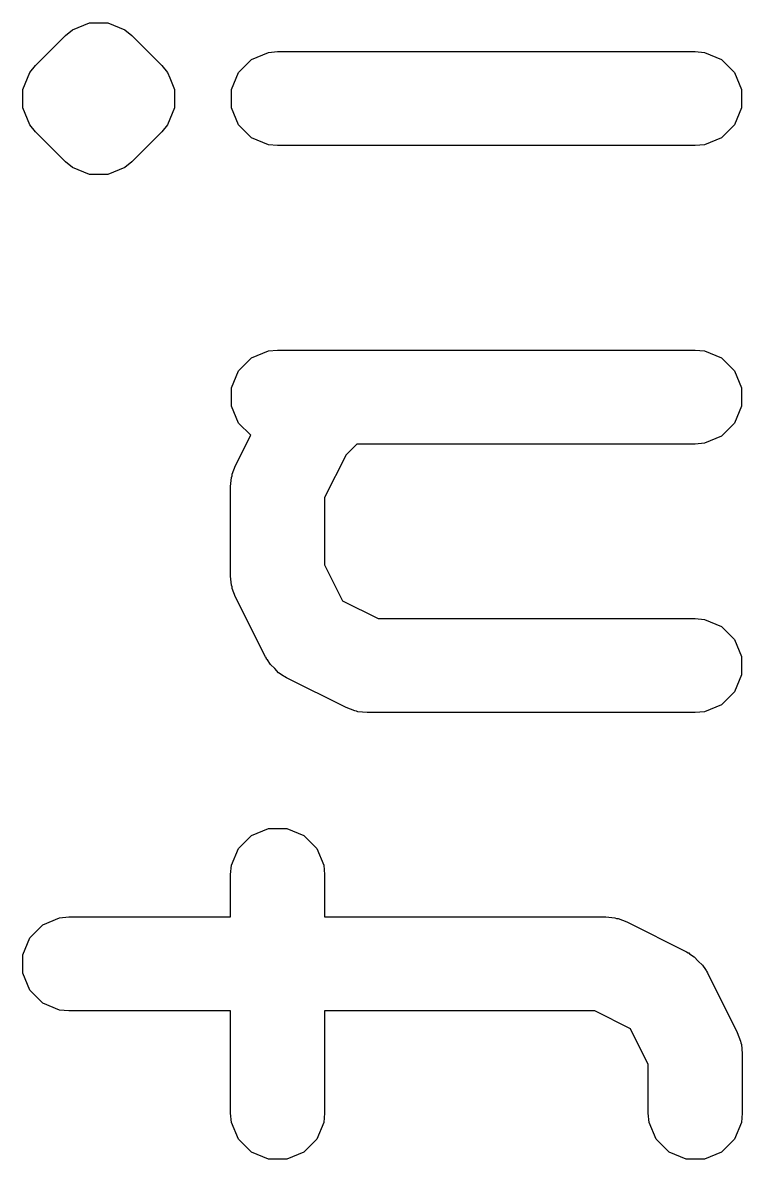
# Model space of a CAD drawing. Extents: x -2.56 to 2.01, y 0.39 to 3.96.
# Drawn here: x -1.8736 to -1.8284, y 3.2982 to 3.3696 of the extents above; entities that cross this region are included whole.
import ezdxf

# ---------------------------------------------------------------- set-up
doc = ezdxf.new("R2010")
doc.units = 0
doc.header["$MEASUREMENT"] = 0
doc.layers.add('BLACK', color=7, linetype='CONTINUOUS')

msp = doc.modelspace()

# ---------------------------------------------------------------- linework, layer by layer
at = {"layer": 'BLACK', "linetype": 'CONTINUOUS'}
for p, q in [((-1.87089, 3.368755), (-1.870442, 3.369122)), ((-1.870442, 3.369122), (-1.869378, 3.369563)), ((-1.869378, 3.369563), (-1.868226, 3.369563)), ((-1.868226, 3.369563), (-1.867161, 3.369122)), ((-1.867161, 3.369122), (-1.866714, 3.368755)), ((-1.872764, 3.36688), (-1.87089, 3.368755)), ((-1.866714, 3.368755), (-1.864839, 3.36688)), ((-1.859194, 3.367247), (-1.858129, 3.367688)), ((-1.858129, 3.367688), (-1.857553, 3.367745)), ((-1.857553, 3.367745), (-1.831306, 3.367745)), ((-1.831306, 3.367745), (-1.83073, 3.367688)), ((-1.83073, 3.367688), (-1.829666, 3.367247)), ((-1.860008, 3.366432), (-1.859194, 3.367247)), ((-1.829666, 3.367247), (-1.828851, 3.366432)), ((-1.873572, 3.365368), (-1.873132, 3.366432)), ((-1.873132, 3.366432), (-1.872764, 3.36688)), ((-1.864839, 3.36688), (-1.864472, 3.366432)), ((-1.864472, 3.366432), (-1.86433, 3.366091)), ((-1.860449, 3.365368), (-1.860008, 3.366432)), ((-1.828851, 3.366432), (-1.82841, 3.365368)), ((-1.86433, 3.366091), (-1.864031, 3.365368)), ((-1.873572, 3.364216), (-1.873572, 3.365368)), ((-1.864031, 3.365368), (-1.864031, 3.364216)), ((-1.860449, 3.364216), (-1.860449, 3.365368)), ((-1.82841, 3.365368), (-1.82841, 3.364216)), ((-1.873132, 3.363151), (-1.873572, 3.364216)), ((-1.864031, 3.364216), (-1.864472, 3.363151)), ((-1.860008, 3.363151), (-1.860449, 3.364216)), ((-1.82841, 3.364216), (-1.828851, 3.363151)), ((-1.872764, 3.362704), (-1.873132, 3.363151)), ((-1.87089, 3.360829), (-1.872764, 3.362704)), ((-1.864839, 3.362704), (-1.866714, 3.360829)), ((-1.864472, 3.363151), (-1.864839, 3.362704)), ((-1.859194, 3.362337), (-1.860008, 3.363151)), ((-1.828851, 3.363151), (-1.829666, 3.362337)), ((-1.858129, 3.361896), (-1.859194, 3.362337)), ((-1.829666, 3.362337), (-1.83073, 3.361896)), ((-1.857553, 3.361839), (-1.858129, 3.361896)), ((-1.831306, 3.361839), (-1.857553, 3.361839)), ((-1.83073, 3.361896), (-1.831306, 3.361839)), ((-1.870442, 3.360462), (-1.87089, 3.360829)), ((-1.866714, 3.360829), (-1.867161, 3.360462)), ((-1.869378, 3.360021), (-1.870442, 3.360462)), ((-1.868226, 3.360021), (-1.869378, 3.360021)), ((-1.869378, 3.360021), (-1.869378, 3.360021)), ((-1.867161, 3.360462), (-1.868226, 3.360021)), ((-1.860008, 3.347685), (-1.859194, 3.348499)), ((-1.859194, 3.348499), (-1.858129, 3.34894)), ((-1.858129, 3.34894), (-1.857553, 3.348997)), ((-1.857553, 3.348997), (-1.831306, 3.348997)), ((-1.831306, 3.348997), (-1.83073, 3.34894)), ((-1.83073, 3.34894), (-1.829666, 3.348499)), ((-1.829666, 3.348499), (-1.828851, 3.347685)), ((-1.860449, 3.34662), (-1.860008, 3.347685)), ((-1.828851, 3.347685), (-1.82841, 3.34662)), ((-1.860449, 3.345468), (-1.860449, 3.34662)), ((-1.82841, 3.34662), (-1.82841, 3.345468)), ((-1.860008, 3.344404), (-1.860449, 3.345468)), ((-1.82841, 3.345468), (-1.828851, 3.344404)), ((-1.859244, 3.34364), (-1.860008, 3.344404)), ((-1.828851, 3.344404), (-1.829666, 3.343589)), ((-1.860194, 3.34174), (-1.859244, 3.34364)), ((-1.829666, 3.343589), (-1.83073, 3.343148)), ((-1.85258, 3.343091), (-1.853252, 3.34242)), ((-1.831306, 3.343091), (-1.85258, 3.343091)), ((-1.83073, 3.343148), (-1.831306, 3.343091)), ((-1.853252, 3.34242), (-1.8546, 3.339723)), ((-1.860401, 3.3412), (-1.860194, 3.34174)), ((-1.860506, 3.34042), (-1.860449, 3.340996)), ((-1.860449, 3.340996), (-1.860409, 3.341094)), ((-1.860409, 3.341094), (-1.860401, 3.3412)), ((-1.860506, 3.334796), (-1.860506, 3.34042)), ((-1.8546, 3.339723), (-1.8546, 3.335493)), ((-1.860449, 3.33422), (-1.860506, 3.334796)), ((-1.8546, 3.335493), (-1.853477, 3.333247)), ((-1.860409, 3.334122), (-1.860449, 3.33422)), ((-1.860401, 3.334016), (-1.860409, 3.334122)), ((-1.860194, 3.333475), (-1.860401, 3.334016)), ((-1.858319, 3.329726), (-1.860194, 3.333475)), ((-1.853477, 3.333247), (-1.851232, 3.332124)), ((-1.851232, 3.332124), (-1.831306, 3.332124)), ((-1.831306, 3.332124), (-1.83073, 3.332067)), ((-1.83073, 3.332067), (-1.829666, 3.331626)), ((-1.829666, 3.331626), (-1.828851, 3.330812)), ((-1.828851, 3.330812), (-1.82841, 3.329747)), ((-1.858259, 3.329629), (-1.858319, 3.329726)), ((-1.858244, 3.329584), (-1.858259, 3.329629)), ((-1.858195, 3.329527), (-1.858244, 3.329584)), ((-1.858011, 3.329236), (-1.858195, 3.329527)), ((-1.857731, 3.328993), (-1.858011, 3.329236)), ((-1.82841, 3.329747), (-1.82841, 3.328595)), ((-1.857489, 3.328713), (-1.857731, 3.328993)), ((-1.857197, 3.32853), (-1.857489, 3.328713)), ((-1.857141, 3.328481), (-1.857197, 3.32853)), ((-1.857095, 3.328466), (-1.857141, 3.328481)), ((-1.856999, 3.328405), (-1.857095, 3.328466)), ((-1.853249, 3.32653), (-1.856999, 3.328405)), ((-1.82841, 3.328595), (-1.828851, 3.327531)), ((-1.828851, 3.327531), (-1.829666, 3.326716)), ((-1.852709, 3.326323), (-1.853249, 3.32653)), ((-1.852603, 3.326316), (-1.852709, 3.326323)), ((-1.852505, 3.326275), (-1.852603, 3.326316)), ((-1.851929, 3.326219), (-1.852505, 3.326275)), ((-1.83073, 3.326275), (-1.831306, 3.326219)), ((-1.829666, 3.326716), (-1.83073, 3.326275)), ((-1.831306, 3.326219), (-1.851929, 3.326219)), ((-1.860008, 3.317688), (-1.859194, 3.318503)), ((-1.859194, 3.318503), (-1.858129, 3.318944)), ((-1.858129, 3.318944), (-1.856977, 3.318944)), ((-1.856977, 3.318944), (-1.855913, 3.318503)), ((-1.855913, 3.318503), (-1.855098, 3.317688)), ((-1.860449, 3.316624), (-1.860008, 3.317688)), ((-1.855098, 3.317688), (-1.854657, 3.316624)), ((-1.860506, 3.316048), (-1.860449, 3.316624)), ((-1.854657, 3.316624), (-1.8546, 3.316048)), ((-1.860506, 3.313376), (-1.860506, 3.316048)), ((-1.8546, 3.316048), (-1.8546, 3.313376)), ((-1.871252, 3.31332), (-1.870676, 3.313376)), ((-1.870676, 3.313376), (-1.860506, 3.313376)), ((-1.8546, 3.313376), (-1.836931, 3.313376)), ((-1.836931, 3.313376), (-1.836355, 3.31332)), ((-1.873132, 3.312064), (-1.872317, 3.312879)), ((-1.872317, 3.312879), (-1.871252, 3.31332)), ((-1.836355, 3.31332), (-1.836257, 3.313279)), ((-1.836257, 3.313279), (-1.836151, 3.313272)), ((-1.836151, 3.313272), (-1.83561, 3.313065)), ((-1.83561, 3.313065), (-1.831861, 3.31119)), ((-1.873572, 3.311), (-1.873132, 3.312064)), ((-1.873572, 3.309848), (-1.873572, 3.311)), ((-1.831861, 3.31119), (-1.831764, 3.311129)), ((-1.831764, 3.311129), (-1.831719, 3.311114)), ((-1.831719, 3.311114), (-1.831662, 3.311065)), ((-1.831662, 3.311065), (-1.831371, 3.310882)), ((-1.831371, 3.310882), (-1.831128, 3.310602)), ((-1.831128, 3.310602), (-1.830848, 3.310359)), ((-1.873132, 3.308783), (-1.873572, 3.309848)), ((-1.830848, 3.310359), (-1.830665, 3.310068)), ((-1.830665, 3.310068), (-1.830616, 3.310011)), ((-1.830616, 3.310011), (-1.830601, 3.309966)), ((-1.830601, 3.309966), (-1.83054, 3.309869)), ((-1.83054, 3.309869), (-1.828665, 3.30612)), ((-1.872317, 3.307969), (-1.873132, 3.308783)), ((-1.871252, 3.307528), (-1.872317, 3.307969)), ((-1.870676, 3.307471), (-1.871252, 3.307528)), ((-1.860506, 3.307471), (-1.870676, 3.307471)), ((-1.860506, 3.30105), (-1.860506, 3.307471)), ((-1.837628, 3.307471), (-1.8546, 3.307471)), ((-1.8546, 3.307471), (-1.8546, 3.30105)), ((-1.835382, 3.306348), (-1.837628, 3.307471)), ((-1.834259, 3.304102), (-1.835382, 3.306348)), ((-1.828665, 3.30612), (-1.828458, 3.305579)), ((-1.828458, 3.305579), (-1.828451, 3.305473)), ((-1.828451, 3.305473), (-1.82841, 3.305375)), ((-1.82841, 3.305375), (-1.828354, 3.304799)), ((-1.834259, 3.30105), (-1.834259, 3.304102)), ((-1.828354, 3.304799), (-1.828354, 3.30105)), ((-1.860449, 3.300474), (-1.860506, 3.30105)), ((-1.8546, 3.30105), (-1.854657, 3.300474)), ((-1.834202, 3.300474), (-1.834259, 3.30105)), ((-1.828354, 3.30105), (-1.82841, 3.300474)), ((-1.860008, 3.299409), (-1.860449, 3.300474)), ((-1.854657, 3.300474), (-1.855098, 3.299409)), ((-1.833761, 3.299409), (-1.834202, 3.300474)), ((-1.82841, 3.300474), (-1.828851, 3.299409)), ((-1.859194, 3.298595), (-1.860008, 3.299409)), ((-1.855098, 3.299409), (-1.855913, 3.298595)), ((-1.832947, 3.298595), (-1.833761, 3.299409)), ((-1.828851, 3.299409), (-1.829666, 3.298595)), ((-1.858129, 3.298154), (-1.859194, 3.298595)), ((-1.855913, 3.298595), (-1.856977, 3.298154)), ((-1.831882, 3.298154), (-1.832947, 3.298595)), ((-1.829666, 3.298595), (-1.83073, 3.298154)), ((-1.856977, 3.298154), (-1.858129, 3.298154)), ((-1.83073, 3.298154), (-1.831882, 3.298154))]:
    msp.add_line(p, q, dxfattribs=at)

doc.saveas('drawing.dxf')
